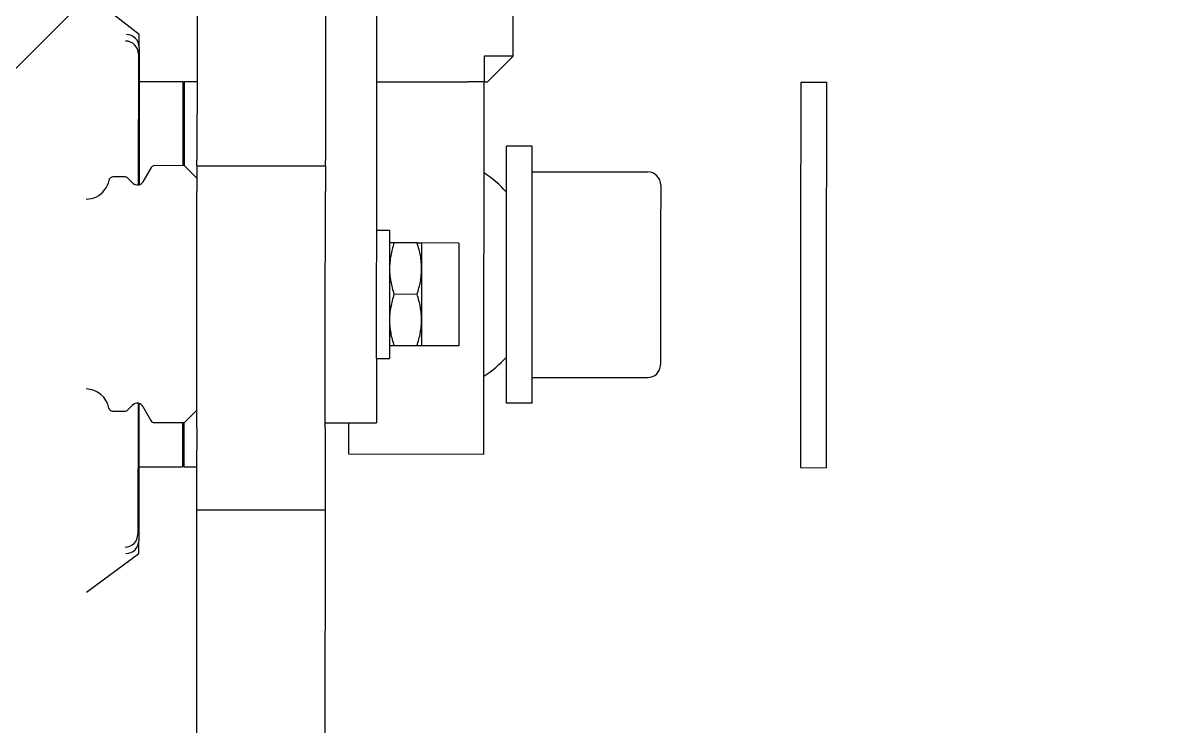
# Model space of a CAD drawing. Header units: inches. Extents: x -233729 to 737493, y -275239 to 196021.
# Drawn here: x 478195.6 to 478284.4, y 16189.6 to 16244.3 of the extents above; entities that cross this region are included whole.
import ezdxf

# ---------------------------------------------------------------- set-up
doc = ezdxf.new("R2010")
doc.units = ezdxf.units.IN
doc.header["$MEASUREMENT"] = 0
doc.layers.add('P_AX', color=7, linetype='Continuous')

# ---------------------------------------------------------------- blocks, each defined once
blk = doc.blocks.new('A$C48CB4C16')
at = {"layer": 'P_AX', "color": 6, "linetype": 'Continuous'}
for p, q in [((3884.419, 4754.9, 710.665), (3884.474, 4811.574, 710.665)), ((3894.419, 4754.89, 710.665), (3894.471, 4808.565, 710.665)), ((3903, 4761.302, 710.665), (3898.923, 4758.299, 710.665)), ((3898.923, 4758.299, 710.665), (3898.922, 4757.299, 710.665)), ((3898.911, 4746.609, 710.665), (3898.922, 4757.299, 710.665)), ((3898.981, 4746.595, 710.665), (3898.991, 4756.799, 710.665)), ((3894.419, 4754.89, 710.665), (3884.419, 4754.9, 710.665)), ((3847.416, 4751.61, 710.665), (3845.416, 4751.612, 710.665)), ((3895.416, 4751.546, 710.665), (3894.416, 4751.547, 710.665)), ((3898.916, 4751.543, 710.665), (3895.516, 4751.546, 710.665)), ((3872.06, 4750.583, 710.665), (3882.56, 4750.572, 710.665)), ((3884.413, 4748.52, 710.665), (3884.413, 4748.113, 710.665)), ((3894.413, 4748.511, 710.665), (3894.412, 4747.145, 710.665)), ((3894.413, 4748.511, 710.665), (3894.412, 4747.145, 710.665)), ((3884.413, 4748.113, 710.665), (3880.413, 4748.117, 710.665)), ((3884.413, 4748.113, 710.665), (3884.408, 4743.113, 710.665)), ((3884.413, 4748.113, 710.665), (3884.408, 4743.113, 710.665)), ((3895.372, 4748.103, 710.665), (3894.412, 4747.145, 710.665)), ((3897.715, 4748.101, 710.665), (3895.372, 4748.103, 710.665)), ((3898.613, 4746.841, 710.665), (3897.974, 4747.95, 710.665)), ((3894.412, 4747.145, 710.665), (3894.411, 4746.561, 710.665)), ((3894.412, 4747.145, 710.665), (3894.411, 4746.561, 710.665)), ((3894.412, 4747.145, 710.665), (3894.411, 4746.561, 710.665)), ((3899.791, 4747.127, 710.665), (3899.4, 4746.737, 710.665)), ((3899.791, 4747.127, 710.665), (3899.4, 4746.737, 710.665)), ((3900.96, 4747.214, 710.665), (3900.003, 4747.215, 710.665)), ((3900.96, 4747.214, 710.665), (3900.003, 4747.215, 710.665)), ((3868.307, 4746.586, 710.665), (3870.307, 4746.584, 710.665)), ((3894.411, 4746.561, 710.665), (3894.396, 4730.104, 710.665)), ((3894.411, 4746.561, 710.665), (3894.396, 4730.104, 710.665)), ((3894.411, 4746.561, 710.665), (3894.396, 4730.104, 710.665)), ((3894.411, 4746.561, 710.665), (3894.396, 4730.104, 710.665)), ((3868.305, 4744.586, 710.665), (3859.305, 4744.595, 710.665)), ((3880.408, 4743.117, 710.665), (3879.408, 4743.118, 710.665)), ((3880.408, 4743.117, 710.665), (3879.408, 4743.118, 710.665)), ((3880.408, 4743.117, 710.665), (3879.408, 4743.118, 710.665)), ((3880.408, 4743.117, 710.665), (3880.403, 4738.117, 710.665)), ((3880.408, 4743.117, 710.665), (3880.403, 4738.117, 710.665)), ((3880.408, 4743.117, 710.665), (3880.403, 4738.117, 710.665)), ((3880.408, 4743.117, 710.665), (3880.403, 4738.117, 710.665)), ((3884.408, 4743.113, 710.665), (3884.403, 4738.113, 710.665)), ((3884.408, 4743.113, 710.665), (3884.403, 4738.113, 710.665)), ((3884.408, 4743.113, 710.665), (3884.403, 4738.113, 710.665)), ((3884.408, 4743.113, 710.665), (3884.403, 4738.113, 710.665)), ((3874.007, 4742.123, 710.665), (3876.907, 4742.121, 710.665)), ((3874.007, 4742.123, 710.665), (3876.907, 4742.121, 710.665)), ((3874.007, 4742.123, 710.665), (3876.907, 4742.121, 710.665)), ((3877.264, 4742.12, 710.665), (3878.007, 4742.119, 710.665)), ((3878.007, 4742.119, 710.665), (3879.05, 4742.119, 710.665)), ((3878.007, 4742.119, 710.665), (3879.05, 4742.119, 710.665)), ((3878.007, 4742.119, 710.665), (3879.05, 4742.119, 710.665)), ((3879.05, 4742.119, 710.665), (3879.407, 4742.118, 710.665)), ((3879.05, 4742.119, 710.665), (3879.407, 4742.118, 710.665)), ((3879.05, 4742.119, 710.665), (3879.407, 4742.118, 710.665)), ((3877.26, 4738.12, 710.665), (3879.046, 4738.118, 710.665)), ((3877.26, 4738.12, 710.665), (3879.046, 4738.118, 710.665)), ((3877.26, 4738.12, 710.665), (3879.046, 4738.118, 710.665)), ((3880.403, 4738.117, 710.665), (3880.398, 4733.117, 710.665)), ((3880.403, 4738.117, 710.665), (3880.398, 4733.117, 710.665)), ((3880.403, 4738.117, 710.665), (3880.398, 4733.117, 710.665)), ((3880.403, 4738.117, 710.665), (3880.398, 4733.117, 710.665)), ((3884.403, 4738.113, 710.665), (3884.398, 4733.113, 710.665)), ((3884.403, 4738.113, 710.665), (3884.398, 4733.113, 710.665)), ((3884.403, 4738.113, 710.665), (3884.398, 4733.113, 710.665)), ((3884.403, 4738.113, 710.665), (3884.398, 4733.113, 710.665)), ((3873.999, 4734.123, 710.665), (3876.899, 4734.121, 710.665)), ((3873.999, 4734.123, 710.665), (3876.899, 4734.121, 710.665)), ((3873.999, 4734.123, 710.665), (3876.899, 4734.121, 710.665)), ((3877.257, 4734.12, 710.665), (3877.999, 4734.119, 710.665)), ((3877.257, 4734.12, 710.665), (3877.999, 4734.119, 710.665)), ((3877.257, 4734.12, 710.665), (3877.999, 4734.119, 710.665)), ((3877.999, 4734.119, 710.665), (3879.042, 4734.118, 710.665)), ((3877.999, 4734.119, 710.665), (3879.042, 4734.118, 710.665)), ((3877.999, 4734.119, 710.665), (3879.042, 4734.118, 710.665)), ((3877.999, 4734.119, 710.665), (3879.042, 4734.118, 710.665)), ((3877.999, 4734.119, 710.665), (3879.042, 4734.118, 710.665)), ((3879.042, 4734.118, 710.665), (3879.399, 4734.118, 710.665)), ((3879.042, 4734.118, 710.665), (3879.399, 4734.118, 710.665)), ((3879.042, 4734.118, 710.665), (3879.399, 4734.118, 710.665)), ((3879.042, 4734.118, 710.665), (3879.399, 4734.118, 710.665)), ((3879.042, 4734.118, 710.665), (3879.399, 4734.118, 710.665)), ((3880.398, 4733.117, 710.665), (3879.398, 4733.118, 710.665)), ((3880.398, 4733.117, 710.665), (3879.398, 4733.118, 710.665)), ((3880.398, 4733.117, 710.665), (3879.398, 4733.118, 710.665)), ((3880.398, 4733.117, 710.665), (3880.374, 4707.617, 710.665)), ((3884.398, 4733.113, 710.665), (3884.396, 4730.113, 710.665)), ((3884.398, 4733.113, 710.665), (3884.396, 4730.113, 710.665)), ((3884.393, 4728.113, 710.665), (3884.396, 4730.113, 710.665)), ((3884.393, 4728.113, 710.665), (3884.396, 4730.113, 710.665)), ((3894.395, 4729.063, 710.665), (3894.396, 4730.104, 710.665)), ((3894.395, 4729.063, 710.665), (3894.396, 4730.104, 710.665)), ((3894.395, 4729.063, 710.665), (3894.396, 4730.104, 710.665)), ((3894.395, 4729.063, 710.665), (3894.396, 4730.104, 710.665)), ((3872.04, 4729.577, 710.665), (3872.039, 4728.665, 710.665)), ((3894.395, 4729.063, 710.665), (3895.352, 4728.103, 710.665)), ((3897.955, 4728.25, 710.665), (3898.597, 4729.359, 710.665)), ((3898.885, 4718.899, 710.665), (3898.895, 4729.59, 710.665)), ((3898.955, 4719.399, 710.665), (3898.965, 4729.604, 710.665)), ((3899.383, 4729.461, 710.665), (3899.774, 4729.07, 710.665)), ((3899.383, 4729.461, 710.665), (3899.774, 4729.07, 710.665)), ((3899.986, 4728.982, 710.665), (3900.943, 4728.981, 710.665)), ((3899.986, 4728.982, 710.665), (3900.943, 4728.981, 710.665)), ((3868.289, 4728.586, 710.665), (3859.289, 4728.595, 710.665)), ((3872.039, 4728.665, 710.665), (3872.034, 4722.582, 710.665)), ((3884.393, 4728.113, 710.665), (3884.393, 4727.694, 710.665)), ((3894.393, 4728.104, 710.665), (3884.393, 4728.113, 710.665)), ((3884.393, 4728.113, 710.665), (3884.393, 4727.694, 710.665)), ((3895.352, 4728.103, 710.665), (3897.696, 4728.101, 710.665)), ((3884.374, 4707.613, 710.665), (3884.393, 4727.694, 710.665)), ((3884.374, 4707.613, 710.665), (3884.393, 4727.694, 710.665)), ((3894.392, 4726.561, 710.665), (3894.393, 4727.684, 710.665)), ((3894.392, 4726.561, 710.665), (3894.393, 4727.684, 710.665)), ((3894.392, 4726.561, 710.665), (3894.393, 4727.684, 710.665)), ((3868.287, 4726.586, 710.665), (3870.287, 4726.584, 710.665)), ((3894.387, 4721.572, 710.665), (3894.392, 4726.561, 710.665)), ((3894.387, 4721.572, 710.665), (3894.392, 4726.561, 710.665)), ((3895.392, 4726.56, 710.665), (3895.492, 4726.56, 710.665)), ((3847.387, 4721.61, 710.665), (3845.387, 4721.612, 710.665)), ((3871.783, 4721.583, 710.665), (3869.781, 4719.585, 710.665)), ((3872.031, 4719.583, 710.665), (3872.033, 4721.583, 710.665)), ((3872.033, 4721.583, 710.665), (3873.285, 4721.582, 710.665)), ((3894.377, 4711.204, 710.665), (3894.387, 4721.547, 710.665)), ((3894.387, 4721.547, 710.665), (3894.387, 4721.572, 710.665)), ((3894.387, 4721.547, 710.665), (3894.387, 4721.572, 710.665)), ((3895.387, 4721.547, 710.665), (3894.387, 4721.547, 710.665)), ((3898.887, 4721.543, 710.665), (3895.487, 4721.546, 710.665)), ((3869.781, 4719.585, 710.665), (3869.762, 4700.085, 710.665)), ((3898.885, 4718.899, 710.665), (3898.884, 4717.899, 710.665)), ((3898.884, 4717.899, 710.665), (3902.739, 4714.889, 710.665))]:
    blk.add_line(p, q, dxfattribs=at)
at = {"layer": 'P_AX', "color": 6, "linetype": 'ByBlock', "lineweight": -2}
blk.add_line((3704.776, 4516.812, 710.665), (3917.297, 4729.333, 710.665), dxfattribs=at)
at = {"layer": 'P_AX', "color": 6}
for radius in [4100.564, 761.789]:
    blk.add_circle((4100.564, 4905.53, 710.665), radius, dxfattribs=at)
at = {"layer": 'P_AX', "color": 6, "linetype": 'ByBlock', "lineweight": -2}
blk.add_arc((4100.564, 4905.529, 710.665), 203.2, 180, 270, dxfattribs=at)
blk.add_arc((4100.564, 4905.529, 710.665), 203.2, 180, 270, dxfattribs=at)
at = {"layer": 'P_AX', "color": 6, "linetype": 'Continuous'}
for centre, radius, start, end in [((3899.922, 4757.298, 710.665), 1, 89.94491, 179.94491), ((3899.991, 4756.798, 710.665), 1, 89.94491, 179.94491), ((3897.714, 4747.801, 710.665), 0.3, 29.94491, 89.94491), ((3899.047, 4747.091, 710.665), 0.5, 209.94491, 254.28178), ((3899.047, 4747.091, 710.665), 0.5, 262.47885, 314.94491), ((3899.047, 4747.091, 710.665), 0.5, 262.47885, 314.94491), ((3900.003, 4746.915, 710.665), 0.3, 89.94491, 134.94492), ((3900.003, 4746.915, 710.665), 0.3, 89.94491, 134.94492), ((3900.96, 4746.914, 710.665), 0.3, 10.29261, 89.94491), ((3900.96, 4746.914, 710.665), 0.3, 10.29261, 89.94491), ((3903.029, 4747.29, 710.665), 1.803, 190.29261, 269.94491), ((3903.029, 4747.29, 710.665), 1.803, 190.29261, 269.94491), ((3899.047, 4747.091, 710.665), 0.5, 254.28178, 262.47885), ((3899.047, 4747.091, 710.665), 0.5, 254.28178, 262.47885), ((3859.304, 4743.595, 710.665), 1, 89.9449, 179.9449), ((3877.297, 4736.578, 710.665), 9.5, 123.49264, 137.40801), ((3903.012, 4728.902, 710.665), 1.803, 89.94491, 142.62967), ((3903.012, 4728.902, 710.665), 1.803, 89.94491, 142.62967), ((3877.297, 4736.578, 710.665), 9.5, 222.4818, 236.39717), ((3903.012, 4728.902, 710.665), 1.803, 142.62967, 169.59721), ((3903.012, 4728.902, 710.665), 1.803, 142.62967, 169.59721), ((3859.29, 4729.595, 710.665), 1, 179.9449, 269.9449), ((3899.029, 4729.108, 710.665), 0.5, 142.62967, 149.94491), ((3899.029, 4729.108, 710.665), 0.5, 105.6116, 142.62967), ((3899.029, 4729.108, 710.665), 0.5, 97.4153, 105.6116), ((3899.029, 4729.108, 710.665), 0.5, 97.4153, 105.6116), ((3899.029, 4729.108, 710.665), 0.5, 44.94491, 97.4153), ((3899.029, 4729.108, 710.665), 0.5, 44.94491, 97.4153), ((3899.986, 4729.282, 710.665), 0.3, 224.94491, 269.94491), ((3899.986, 4729.282, 710.665), 0.3, 224.94491, 269.94491), ((3900.943, 4729.281, 710.665), 0.3, 269.94491, 322.62967), ((3900.943, 4729.281, 710.665), 0.3, 269.94491, 322.62967), ((3900.943, 4729.281, 710.665), 0.3, 322.62967, 349.59721), ((3900.943, 4729.281, 710.665), 0.3, 322.62967, 349.59721), ((3897.696, 4728.401, 710.665), 0.3, 269.94491, 322.62967), ((3897.696, 4728.401, 710.665), 0.3, 322.62967, 329.94491), ((3899.955, 4719.398, 710.665), 1, 179.94491, 269.94491), ((3899.885, 4718.898, 710.665), 1, 179.94491, 269.94491)]:
    blk.add_arc(centre, radius, start, end, dxfattribs=at)
for points in [[(3884.413, 4748.52, 710.665), (3884.415, 4750.027, 710.665), (3884.416, 4751.753, 710.665), (3884.418, 4753.454, 710.665), (3884.419, 4754.9, 710.665)], [(3894.416, 4751.547, 710.665), (3894.416, 4751.646, 710.665), (3894.416, 4751.743, 710.665), (3894.417, 4752.904, 710.665), (3894.418, 4753.955, 710.665), (3894.419, 4754.89, 710.665)], [(3845.387, 4721.636, 710.665), (3845.387, 4721.816, 710.665), (3845.388, 4722.114, 710.665), (3845.388, 4722.463, 710.665), (3845.388, 4722.89, 710.665), (3845.389, 4723.521, 710.665), (3845.39, 4724.399, 710.665), (3845.391, 4725.981, 710.665), (3845.393, 4727.838, 710.665), (3845.395, 4729.935, 710.665), (3845.398, 4733.393, 710.665), (3845.402, 4737.042, 710.665), (3845.403, 4737.942, 710.665), (3845.404, 4739.158, 710.665), (3845.405, 4740.624, 710.665), (3845.407, 4742.276, 710.665), (3845.409, 4744.048, 710.665), (3845.411, 4746.069, 710.665), (3845.412, 4747.833, 710.665), (3845.414, 4749.304, 710.665), (3845.414, 4750.101, 710.665), (3845.415, 4750.659, 710.665), (3845.415, 4751.023, 710.665), (3845.416, 4751.317, 710.665), (3845.416, 4751.612, 710.665)], [(3847.387, 4721.634, 710.665), (3847.387, 4721.903, 710.665), (3847.388, 4722.461, 710.665), (3847.389, 4723.417, 710.665), (3847.39, 4724.397, 710.665), (3847.391, 4725.979, 710.665), (3847.393, 4727.836, 710.665), (3847.395, 4729.933, 710.665), (3847.396, 4730.58, 710.665), (3847.397, 4731.463, 710.665), (3847.398, 4732.568, 710.665), (3847.399, 4733.877, 710.665), (3847.4, 4735.373, 710.665), (3847.402, 4737.04, 710.665), (3847.403, 4737.767, 710.665), (3847.403, 4738.72, 710.665), (3847.405, 4739.862, 710.665), (3847.406, 4741.156, 710.665), (3847.407, 4742.563, 710.665), (3847.409, 4744.046, 710.665), (3847.409, 4744.832, 710.665), (3847.41, 4745.835, 710.665), (3847.411, 4746.971, 710.665), (3847.413, 4748.154, 710.665), (3847.414, 4749.302, 710.665), (3847.414, 4750.099, 710.665), (3847.415, 4750.657, 710.665), (3847.415, 4751.021, 710.665), (3847.416, 4751.315, 710.665), (3847.416, 4751.61, 710.665)], [(3894.413, 4748.511, 710.665), (3894.415, 4750.132, 710.665), (3894.416, 4751.547, 710.665)], [(3894.413, 4748.511, 710.665), (3894.415, 4750.132, 710.665), (3894.416, 4751.547, 710.665)], [(3895.413, 4748.103, 710.665), (3895.413, 4748.789, 710.665), (3895.414, 4749.239, 710.665), (3895.415, 4750.342, 710.665), (3895.415, 4750.958, 710.665), (3895.416, 4751.252, 710.665), (3895.416, 4751.546, 710.665)], [(3895.513, 4748.103, 710.665), (3895.513, 4748.789, 710.665), (3895.514, 4749.239, 710.665), (3895.514, 4750.127, 710.665), (3895.515, 4750.958, 710.665), (3895.516, 4751.252, 710.665), (3895.516, 4751.546, 710.665)], [(3872.06, 4750.583, 710.665), (3872.06, 4750.312, 710.665), (3872.06, 4750.042, 710.665), (3872.059, 4749.476, 710.665), (3872.058, 4748.463, 710.665), (3872.056, 4746.419, 710.665), (3872.055, 4744.5, 710.665)], [(3882.56, 4750.572, 710.665), (3882.56, 4750.302, 710.665), (3882.56, 4750.032, 710.665), (3882.56, 4749.697, 710.665), (3882.559, 4749.185, 710.665), (3882.558, 4748.453, 710.665), (3882.558, 4748.286, 710.665), (3882.558, 4748.115, 710.665)], [(3880.408, 4743.117, 710.665), (3880.409, 4744.093, 710.665), (3880.41, 4745.031, 710.665), (3880.411, 4746.042, 710.665), (3880.411, 4746.653, 710.665), (3880.412, 4747.374, 710.665), (3880.412, 4747.737, 710.665), (3880.413, 4747.927, 710.665), (3880.413, 4748.117, 710.665)], [(3868.307, 4746.586, 710.665), (3868.306, 4746.37, 710.665), (3868.306, 4746.153, 710.665), (3868.306, 4745.539, 710.665), (3868.305, 4744.891, 710.665), (3868.305, 4744.741, 710.665), (3868.305, 4744.586, 710.665)], [(3870.307, 4746.584, 710.665), (3870.306, 4746.368, 710.665), (3870.306, 4746.151, 710.665), (3870.306, 4745.537, 710.665), (3870.305, 4744.889, 710.665), (3870.304, 4744.02, 710.665), (3870.303, 4743.007, 710.665)], [(3868.305, 4744.586, 710.665), (3868.303, 4743.095, 710.665), (3868.302, 4741.292, 710.665), (3868.299, 4738.472, 710.665), (3868.297, 4736.586, 710.665), (3868.295, 4734.161, 710.665), (3868.293, 4731.88, 710.665), (3868.291, 4730.437, 710.665), (3868.289, 4728.586, 710.665)], [(3868.305, 4744.586, 710.665), (3868.303, 4743.095, 710.665), (3868.302, 4741.292, 710.665), (3868.299, 4738.472, 710.665), (3868.297, 4736.586, 710.665), (3868.295, 4734.161, 710.665), (3868.293, 4731.88, 710.665), (3868.291, 4730.437, 710.665), (3868.289, 4728.586, 710.665)], [(3872.055, 4744.5, 710.665), (3872.054, 4743.997, 710.665), (3872.054, 4743.58, 710.665), (3872.051, 4740.429, 710.665), (3872.047, 4737.05, 710.665), (3872.046, 4735.102, 710.665), (3872.044, 4733.182, 710.665), (3872.042, 4731.551, 710.665), (3872.04, 4729.577, 710.665)], [(3858.29, 4729.596, 710.665), (3858.29, 4729.748, 710.665), (3858.291, 4729.899, 710.665), (3858.291, 4730.329, 710.665), (3858.291, 4730.782, 710.665), (3858.293, 4731.902, 710.665), (3858.294, 4733.301, 710.665), (3858.295, 4734.341, 710.665), (3858.296, 4735.276, 710.665), (3858.297, 4736.046, 710.665), (3858.297, 4736.596, 710.665), (3858.298, 4737.145, 710.665), (3858.298, 4737.916, 710.665), (3858.299, 4738.85, 710.665), (3858.3, 4739.89, 710.665), (3858.301, 4740.856, 710.665), (3858.302, 4741.586, 710.665), (3858.302, 4742.097, 710.665), (3858.303, 4742.409, 710.665), (3858.303, 4742.979, 710.665), (3858.303, 4743.293, 710.665), (3858.304, 4743.444, 710.665), (3858.304, 4743.596, 710.665)], [(3879.407, 4742.118, 710.665), (3879.407, 4742.511, 710.665), (3879.408, 4742.738, 710.665), (3879.408, 4742.928, 710.665), (3879.408, 4743.118, 710.665)], [(3879.407, 4742.118, 710.665), (3879.407, 4742.511, 710.665), (3879.408, 4742.738, 710.665), (3879.408, 4742.928, 710.665), (3879.408, 4743.118, 710.665)], [(3879.407, 4742.118, 710.665), (3879.407, 4742.511, 710.665), (3879.408, 4742.738, 710.665), (3879.408, 4742.928, 710.665), (3879.408, 4743.118, 710.665)], [(3870.303, 4743.007, 710.665), (3870.303, 4742.868, 710.665), (3870.303, 4742.729, 710.665), (3870.303, 4742.387, 710.665), (3870.302, 4741.918, 710.665), (3870.301, 4740.891, 710.665), (3870.3, 4739.607, 710.665), (3870.299, 4738.142, 710.665), (3870.297, 4736.585, 710.665), (3870.296, 4735.027, 710.665), (3870.294, 4733.562, 710.665), (3870.293, 4732.278, 710.665), (3870.292, 4731.25, 710.665), (3870.291, 4730.728, 710.665), (3870.291, 4730.44, 710.665), (3870.291, 4730.301, 710.665), (3870.291, 4730.162, 710.665)], [(3870.303, 4743.007, 710.665), (3870.303, 4742.868, 710.665), (3870.303, 4742.729, 710.665), (3870.303, 4742.387, 710.665), (3870.302, 4741.918, 710.665), (3870.301, 4740.891, 710.665), (3870.3, 4739.607, 710.665), (3870.299, 4738.142, 710.665), (3870.297, 4736.585, 710.665), (3870.296, 4735.027, 710.665), (3870.294, 4733.562, 710.665), (3870.293, 4732.278, 710.665), (3870.292, 4731.25, 710.665), (3870.291, 4730.728, 710.665), (3870.291, 4730.44, 710.665), (3870.291, 4730.301, 710.665), (3870.291, 4730.162, 710.665)], [(3874.006, 4740.623, 710.665), (3874.006, 4740.786, 710.665), (3874.006, 4740.952, 710.665), (3874.006, 4741.222, 710.665), (3874.006, 4741.432, 710.665), (3874.006, 4741.587, 710.665), (3874.007, 4741.787, 710.665), (3874.007, 4741.929, 710.665), (3874.007, 4742.023, 710.665), (3874.007, 4742.08, 710.665), (3874.007, 4742.11, 710.665), (3874.007, 4742.123, 710.665)], [(3874.006, 4740.623, 710.665), (3874.006, 4740.786, 710.665), (3874.006, 4740.952, 710.665), (3874.006, 4741.222, 710.665), (3874.006, 4741.432, 710.665), (3874.006, 4741.587, 710.665), (3874.007, 4741.787, 710.665), (3874.007, 4741.929, 710.665), (3874.007, 4742.023, 710.665), (3874.007, 4742.08, 710.665), (3874.007, 4742.11, 710.665), (3874.007, 4742.123, 710.665)], [(3874.006, 4740.623, 710.665), (3874.006, 4740.786, 710.665), (3874.006, 4740.952, 710.665), (3874.006, 4741.222, 710.665), (3874.006, 4741.432, 710.665), (3874.006, 4741.587, 710.665), (3874.007, 4741.787, 710.665), (3874.007, 4741.929, 710.665), (3874.007, 4742.023, 710.665), (3874.007, 4742.08, 710.665), (3874.007, 4742.11, 710.665), (3874.007, 4742.123, 710.665)], [(3876.905, 4740.121, 710.665), (3876.905, 4740.37, 710.665), (3876.906, 4740.651, 710.665), (3876.906, 4740.949, 710.665), (3876.906, 4741.294, 710.665), (3876.907, 4741.585, 710.665), (3876.907, 4741.76, 710.665), (3876.907, 4741.891, 710.665), (3876.907, 4741.986, 710.665), (3876.907, 4742.049, 710.665), (3876.907, 4742.088, 710.665), (3876.907, 4742.11, 710.665), (3876.907, 4742.121, 710.665)], [(3877.264, 4742.12, 710.665), (3877.112, 4741.614, 710.665), (3877.003, 4741.132, 710.665), (3876.93, 4740.621, 710.665), (3876.905, 4740.121, 710.665)], [(3876.907, 4742.121, 710.665), (3876.926, 4742.121, 710.665), (3876.954, 4742.121, 710.665), (3877.003, 4742.121, 710.665), (3877.112, 4742.12, 710.665), (3877.264, 4742.12, 710.665)], [(3879.405, 4740.118, 710.665), (3879.382, 4740.619, 710.665), (3879.31, 4741.13, 710.665), (3879.201, 4741.612, 710.665), (3879.05, 4742.119, 710.665)], [(3879.405, 4740.118, 710.665), (3879.406, 4740.935, 710.665), (3879.407, 4741.654, 710.665), (3879.407, 4741.904, 710.665), (3879.407, 4742.118, 710.665)], [(3879.405, 4740.118, 710.665), (3879.406, 4740.935, 710.665), (3879.407, 4741.654, 710.665), (3879.407, 4741.904, 710.665), (3879.407, 4742.118, 710.665)], [(3879.405, 4740.118, 710.665), (3879.406, 4740.935, 710.665), (3879.407, 4741.654, 710.665), (3879.407, 4741.904, 710.665), (3879.407, 4742.118, 710.665)], [(3879.405, 4740.118, 710.665), (3879.406, 4740.935, 710.665), (3879.407, 4741.654, 710.665), (3879.407, 4741.904, 710.665), (3879.407, 4742.118, 710.665)], [(3874.005, 4740.123, 710.665), (3874.005, 4740.359, 710.665), (3874.006, 4740.623, 710.665)], [(3874.005, 4740.123, 710.665), (3874.005, 4740.359, 710.665), (3874.006, 4740.623, 710.665)], [(3874.005, 4740.123, 710.665), (3874.005, 4740.359, 710.665), (3874.006, 4740.623, 710.665)], [(3874.001, 4735.623, 710.665), (3874.001, 4735.866, 710.665), (3874.001, 4736.123, 710.665), (3874.002, 4736.807, 710.665), (3874.003, 4737.989, 710.665), (3874.003, 4738.477, 710.665), (3874.004, 4739.094, 710.665), (3874.005, 4739.687, 710.665), (3874.005, 4740.123, 710.665)], [(3874.001, 4735.623, 710.665), (3874.001, 4735.866, 710.665), (3874.001, 4736.123, 710.665), (3874.002, 4736.807, 710.665), (3874.003, 4737.989, 710.665), (3874.003, 4738.477, 710.665), (3874.004, 4739.094, 710.665), (3874.005, 4739.687, 710.665), (3874.005, 4740.123, 710.665)], [(3874.001, 4735.623, 710.665), (3874.001, 4735.866, 710.665), (3874.001, 4736.123, 710.665), (3874.002, 4736.807, 710.665), (3874.003, 4737.989, 710.665), (3874.003, 4738.477, 710.665), (3874.004, 4739.094, 710.665), (3874.005, 4739.687, 710.665), (3874.005, 4740.123, 710.665)], [(3876.901, 4736.121, 710.665), (3876.902, 4736.646, 710.665), (3876.902, 4737.085, 710.665), (3876.903, 4737.599, 710.665), (3876.903, 4738.121, 710.665), (3876.904, 4738.583, 710.665), (3876.904, 4739.156, 710.665), (3876.905, 4739.651, 710.665), (3876.905, 4740.121, 710.665)], [(3876.905, 4740.121, 710.665), (3876.929, 4739.621, 710.665), (3877, 4739.11, 710.665), (3877.109, 4738.628, 710.665), (3877.26, 4738.12, 710.665)], [(3879.046, 4738.118, 710.665), (3879.198, 4738.626, 710.665), (3879.308, 4739.108, 710.665), (3879.381, 4739.618, 710.665), (3879.405, 4740.118, 710.665)], [(3879.403, 4738.118, 710.665), (3879.404, 4738.735, 710.665), (3879.404, 4739.265, 710.665), (3879.405, 4739.701, 710.665), (3879.405, 4740.032, 710.665), (3879.405, 4740.075, 710.665), (3879.405, 4740.118, 710.665)], [(3879.403, 4738.118, 710.665), (3879.404, 4738.735, 710.665), (3879.404, 4739.265, 710.665), (3879.405, 4739.701, 710.665), (3879.405, 4740.032, 710.665), (3879.405, 4740.075, 710.665), (3879.405, 4740.118, 710.665)], [(3879.403, 4738.118, 710.665), (3879.404, 4738.735, 710.665), (3879.404, 4739.265, 710.665), (3879.405, 4739.701, 710.665), (3879.405, 4740.032, 710.665), (3879.405, 4740.075, 710.665), (3879.405, 4740.118, 710.665)], [(3879.403, 4738.118, 710.665), (3879.404, 4738.735, 710.665), (3879.404, 4739.265, 710.665), (3879.405, 4739.701, 710.665), (3879.405, 4740.032, 710.665), (3879.405, 4740.075, 710.665), (3879.405, 4740.118, 710.665)], [(3877.26, 4738.12, 710.665), (3877.108, 4737.614, 710.665), (3876.999, 4737.132, 710.665), (3876.926, 4736.621, 710.665), (3876.901, 4736.121, 710.665)], [(3877.26, 4738.12, 710.665), (3877.108, 4737.614, 710.665), (3876.999, 4737.132, 710.665), (3876.926, 4736.621, 710.665), (3876.901, 4736.121, 710.665)], [(3877.26, 4738.12, 710.665), (3877.108, 4737.614, 710.665), (3876.999, 4737.132, 710.665), (3876.926, 4736.621, 710.665), (3876.901, 4736.121, 710.665)], [(3879.392, 4736.439, 710.665), (3879.36, 4736.781, 710.665), (3879.306, 4737.129, 710.665), (3879.197, 4737.611, 710.665), (3879.046, 4738.118, 710.665)], [(3879.392, 4736.439, 710.665), (3879.36, 4736.781, 710.665), (3879.306, 4737.129, 710.665), (3879.197, 4737.611, 710.665), (3879.046, 4738.118, 710.665)], [(3879.392, 4736.439, 710.665), (3879.36, 4736.781, 710.665), (3879.306, 4737.129, 710.665), (3879.197, 4737.611, 710.665), (3879.046, 4738.118, 710.665)], [(3879.392, 4736.439, 710.665), (3879.401, 4737.409, 710.665), (3879.403, 4738.118, 710.665)], [(3879.392, 4736.439, 710.665), (3879.401, 4737.409, 710.665), (3879.403, 4738.118, 710.665)], [(3879.392, 4736.439, 710.665), (3879.401, 4737.409, 710.665), (3879.403, 4738.118, 710.665)], [(3879.392, 4736.439, 710.665), (3879.401, 4737.409, 710.665), (3879.403, 4738.118, 710.665)], [(3876.899, 4734.121, 710.665), (3876.899, 4734.205, 710.665), (3876.9, 4734.384, 710.665), (3876.9, 4734.656, 710.665), (3876.9, 4734.947, 710.665), (3876.9, 4735.292, 710.665), (3876.901, 4735.507, 710.665), (3876.901, 4735.783, 710.665), (3876.901, 4736.121, 710.665)], [(3876.899, 4734.121, 710.665), (3876.899, 4734.205, 710.665), (3876.9, 4734.384, 710.665), (3876.9, 4734.656, 710.665), (3876.9, 4734.947, 710.665), (3876.9, 4735.292, 710.665), (3876.901, 4735.507, 710.665), (3876.901, 4735.783, 710.665), (3876.901, 4736.121, 710.665)], [(3876.899, 4734.121, 710.665), (3876.899, 4734.205, 710.665), (3876.9, 4734.384, 710.665), (3876.9, 4734.656, 710.665), (3876.9, 4734.947, 710.665), (3876.9, 4735.292, 710.665), (3876.901, 4735.507, 710.665), (3876.901, 4735.783, 710.665), (3876.901, 4736.121, 710.665)], [(3876.901, 4736.121, 710.665), (3876.925, 4735.62, 710.665), (3876.996, 4735.11, 710.665), (3877.105, 4734.628, 710.665), (3877.257, 4734.12, 710.665)], [(3876.901, 4736.121, 710.665), (3876.925, 4735.62, 710.665), (3876.996, 4735.11, 710.665), (3877.105, 4734.628, 710.665), (3877.257, 4734.12, 710.665)], [(3876.901, 4736.121, 710.665), (3876.925, 4735.62, 710.665), (3876.996, 4735.11, 710.665), (3877.105, 4734.628, 710.665), (3877.257, 4734.12, 710.665)], [(3879.042, 4734.118, 710.665), (3879.194, 4734.625, 710.665), (3879.304, 4735.106, 710.665), (3879.377, 4735.617, 710.665), (3879.401, 4736.118, 710.665)], [(3879.042, 4734.118, 710.665), (3879.194, 4734.625, 710.665), (3879.304, 4735.106, 710.665), (3879.377, 4735.617, 710.665), (3879.401, 4736.118, 710.665)], [(3879.042, 4734.118, 710.665), (3879.194, 4734.625, 710.665), (3879.304, 4735.106, 710.665), (3879.377, 4735.617, 710.665), (3879.401, 4736.118, 710.665)], [(3879.401, 4736.118, 710.665), (3879.399, 4736.278, 710.665), (3879.392, 4736.439, 710.665)], [(3879.401, 4736.118, 710.665), (3879.399, 4736.278, 710.665), (3879.392, 4736.439, 710.665)], [(3879.401, 4736.118, 710.665), (3879.399, 4736.278, 710.665), (3879.392, 4736.439, 710.665)], [(3879.401, 4736.118, 710.665), (3879.399, 4736.278, 710.665), (3879.392, 4736.439, 710.665)], [(3879.401, 4736.118, 710.665), (3879.399, 4736.278, 710.665), (3879.392, 4736.439, 710.665)], [(3879.401, 4736.118, 710.665), (3879.399, 4736.278, 710.665), (3879.392, 4736.439, 710.665)], [(3879.399, 4734.118, 710.665), (3879.399, 4734.202, 710.665), (3879.4, 4734.382, 710.665), (3879.4, 4734.654, 710.665), (3879.4, 4734.945, 710.665), (3879.4, 4735.29, 710.665), (3879.401, 4735.505, 710.665), (3879.401, 4735.78, 710.665), (3879.401, 4736.118, 710.665)], [(3879.399, 4734.118, 710.665), (3879.399, 4734.202, 710.665), (3879.4, 4734.382, 710.665), (3879.4, 4734.654, 710.665), (3879.4, 4734.945, 710.665), (3879.4, 4735.29, 710.665), (3879.401, 4735.505, 710.665), (3879.401, 4735.78, 710.665), (3879.401, 4736.118, 710.665)], [(3879.399, 4734.118, 710.665), (3879.399, 4734.202, 710.665), (3879.4, 4734.382, 710.665), (3879.4, 4734.654, 710.665), (3879.4, 4734.945, 710.665), (3879.4, 4735.29, 710.665), (3879.401, 4735.505, 710.665), (3879.401, 4735.78, 710.665), (3879.401, 4736.118, 710.665)], [(3879.399, 4734.118, 710.665), (3879.399, 4734.202, 710.665), (3879.4, 4734.382, 710.665), (3879.4, 4734.654, 710.665), (3879.4, 4734.945, 710.665), (3879.4, 4735.29, 710.665), (3879.401, 4735.505, 710.665), (3879.401, 4735.78, 710.665), (3879.401, 4736.118, 710.665)], [(3879.399, 4734.118, 710.665), (3879.399, 4734.202, 710.665), (3879.4, 4734.382, 710.665), (3879.4, 4734.654, 710.665), (3879.4, 4734.945, 710.665), (3879.4, 4735.29, 710.665), (3879.401, 4735.505, 710.665), (3879.401, 4735.78, 710.665), (3879.401, 4736.118, 710.665)], [(3879.399, 4734.118, 710.665), (3879.399, 4734.202, 710.665), (3879.4, 4734.382, 710.665), (3879.4, 4734.654, 710.665), (3879.4, 4734.945, 710.665), (3879.4, 4735.29, 710.665), (3879.401, 4735.505, 710.665), (3879.401, 4735.78, 710.665), (3879.401, 4736.118, 710.665)], [(3873.999, 4734.123, 710.665), (3873.999, 4734.125, 710.665), (3873.999, 4734.137, 710.665), (3873.999, 4734.192, 710.665), (3873.999, 4734.279, 710.665), (3874, 4734.387, 710.665), (3874, 4734.505, 710.665), (3874, 4734.623, 710.665), (3874, 4734.728, 710.665), (3874, 4734.989, 710.665), (3874, 4735.288, 710.665), (3874.001, 4735.623, 710.665)], [(3873.999, 4734.123, 710.665), (3873.999, 4734.125, 710.665), (3873.999, 4734.137, 710.665), (3873.999, 4734.192, 710.665), (3873.999, 4734.279, 710.665), (3874, 4734.387, 710.665), (3874, 4734.505, 710.665), (3874, 4734.623, 710.665), (3874, 4734.728, 710.665), (3874, 4734.989, 710.665), (3874, 4735.288, 710.665), (3874.001, 4735.623, 710.665)], [(3873.999, 4734.123, 710.665), (3873.999, 4734.125, 710.665), (3873.999, 4734.137, 710.665), (3873.999, 4734.192, 710.665), (3873.999, 4734.279, 710.665), (3874, 4734.387, 710.665), (3874, 4734.505, 710.665), (3874, 4734.623, 710.665), (3874, 4734.728, 710.665), (3874, 4734.989, 710.665), (3874, 4735.288, 710.665), (3874.001, 4735.623, 710.665)], [(3877.257, 4734.12, 710.665), (3877.105, 4734.12, 710.665), (3876.996, 4734.12, 710.665), (3876.947, 4734.12, 710.665), (3876.918, 4734.121, 710.665), (3876.899, 4734.121, 710.665)], [(3877.257, 4734.12, 710.665), (3877.105, 4734.12, 710.665), (3876.996, 4734.12, 710.665), (3876.947, 4734.12, 710.665), (3876.918, 4734.121, 710.665), (3876.899, 4734.121, 710.665)], [(3877.257, 4734.12, 710.665), (3877.105, 4734.12, 710.665), (3876.996, 4734.12, 710.665), (3876.947, 4734.12, 710.665), (3876.918, 4734.121, 710.665), (3876.899, 4734.121, 710.665)], [(3879.398, 4733.118, 710.665), (3879.398, 4733.308, 710.665), (3879.399, 4733.499, 710.665), (3879.399, 4733.797, 710.665), (3879.399, 4734.118, 710.665)], [(3879.398, 4733.118, 710.665), (3879.398, 4733.308, 710.665), (3879.399, 4733.499, 710.665), (3879.399, 4733.797, 710.665), (3879.399, 4734.118, 710.665)], [(3879.398, 4733.118, 710.665), (3879.398, 4733.308, 710.665), (3879.399, 4733.499, 710.665), (3879.399, 4733.797, 710.665), (3879.399, 4734.118, 710.665)], [(3870.291, 4730.162, 710.665), (3870.29, 4729.291, 710.665), (3870.289, 4728.67, 710.665), (3870.289, 4728.279, 710.665), (3870.288, 4727.466, 710.665), (3870.288, 4727.017, 710.665), (3870.288, 4726.801, 710.665), (3870.287, 4726.584, 710.665)], [(3894.393, 4728.104, 710.665), (3894.394, 4728.132, 710.665), (3894.394, 4728.178, 710.665), (3894.394, 4728.256, 710.665), (3894.394, 4728.339, 710.665), (3894.394, 4728.479, 710.665), (3894.394, 4728.69, 710.665), (3894.394, 4728.88, 710.665), (3894.395, 4729.063, 710.665)], [(3894.393, 4728.104, 710.665), (3894.394, 4728.132, 710.665), (3894.394, 4728.178, 710.665), (3894.394, 4728.256, 710.665), (3894.394, 4728.339, 710.665), (3894.394, 4728.479, 710.665), (3894.394, 4728.69, 710.665), (3894.394, 4728.88, 710.665), (3894.395, 4729.063, 710.665)], [(3894.393, 4728.104, 710.665), (3894.394, 4728.132, 710.665), (3894.394, 4728.178, 710.665), (3894.394, 4728.256, 710.665), (3894.394, 4728.339, 710.665), (3894.394, 4728.479, 710.665), (3894.394, 4728.69, 710.665), (3894.394, 4728.88, 710.665), (3894.395, 4729.063, 710.665)], [(3868.289, 4728.586, 710.665), (3868.289, 4728.433, 710.665), (3868.289, 4728.281, 710.665), (3868.288, 4727.552, 710.665), (3868.288, 4727.019, 710.665), (3868.288, 4726.803, 710.665), (3868.287, 4726.586, 710.665)], [(3894.393, 4728.104, 710.665), (3894.393, 4728.084, 710.665), (3894.393, 4728.053, 710.665), (3894.393, 4727.998, 710.665), (3894.393, 4727.866, 710.665), (3894.393, 4727.684, 710.665)], [(3894.393, 4728.104, 710.665), (3894.393, 4728.084, 710.665), (3894.393, 4728.053, 710.665), (3894.393, 4727.998, 710.665), (3894.393, 4727.866, 710.665), (3894.393, 4727.684, 710.665)], [(3894.393, 4728.104, 710.665), (3894.393, 4728.084, 710.665), (3894.393, 4728.053, 710.665), (3894.393, 4727.998, 710.665), (3894.393, 4727.866, 710.665), (3894.393, 4727.684, 710.665)], [(3895.387, 4721.571, 710.665), (3895.387, 4721.84, 710.665), (3895.388, 4722.398, 710.665), (3895.389, 4723.354, 710.665), (3895.39, 4724.334, 710.665), (3895.391, 4725.604, 710.665), (3895.392, 4726.89, 710.665), (3895.393, 4728.103, 710.665)], [(3895.487, 4721.571, 710.665), (3895.487, 4721.84, 710.665), (3895.488, 4722.398, 710.665), (3895.489, 4723.354, 710.665), (3895.49, 4724.334, 710.665), (3895.491, 4725.446, 710.665), (3895.492, 4726.707, 710.665), (3895.493, 4728.103, 710.665)], [(3872.034, 4722.582, 710.665), (3872.033, 4722.341, 710.665), (3872.033, 4722.168, 710.665), (3872.033, 4721.978, 710.665), (3872.033, 4721.851, 710.665), (3872.033, 4721.678, 710.665), (3872.033, 4721.601, 710.665), (3872.033, 4721.583, 710.665)], [(3845.387, 4721.612, 710.665), (3845.387, 4721.622, 710.665), (3845.387, 4721.636, 710.665)], [(3847.387, 4721.61, 710.665), (3847.387, 4721.621, 710.665), (3847.387, 4721.634, 710.665)], [(3872.033, 4721.583, 710.665), (3871.93, 4721.583, 710.665), (3871.845, 4721.583, 710.665), (3871.798, 4721.583, 710.665), (3871.783, 4721.583, 710.665)], [(3877.283, 4721.578, 710.665), (3876.232, 4721.579, 710.665), (3875.202, 4721.58, 710.665), (3874.093, 4721.581, 710.665), (3873.285, 4721.582, 710.665)], [(3880.387, 4721.575, 710.665), (3879.882, 4721.576, 710.665), (3879.363, 4721.576, 710.665), (3878.463, 4721.577, 710.665), (3877.283, 4721.578, 710.665)], [(3895.387, 4721.547, 710.665), (3895.387, 4721.557, 710.665), (3895.387, 4721.571, 710.665)], [(3895.487, 4721.546, 710.665), (3895.487, 4721.557, 710.665), (3895.487, 4721.571, 710.665)], [(3869.781, 4719.585, 710.665), (3869.868, 4719.585, 710.665), (3870.063, 4719.585, 710.665), (3870.366, 4719.584, 710.665), (3870.811, 4719.584, 710.665), (3871.369, 4719.584, 710.665), (3872.031, 4719.583, 710.665)]]:
    blk.add_spline(points, degree=3, dxfattribs=at)

msp = doc.modelspace()

# ---------------------------------------------------------------- block references
at = {"color": 1, "rotation": 180.0000000029513}
msp.add_blockref('A$C48CB4C16', (482103.53833, 20961.31664, -710.66459), dxfattribs=at)

doc.saveas('drawing.dxf')
